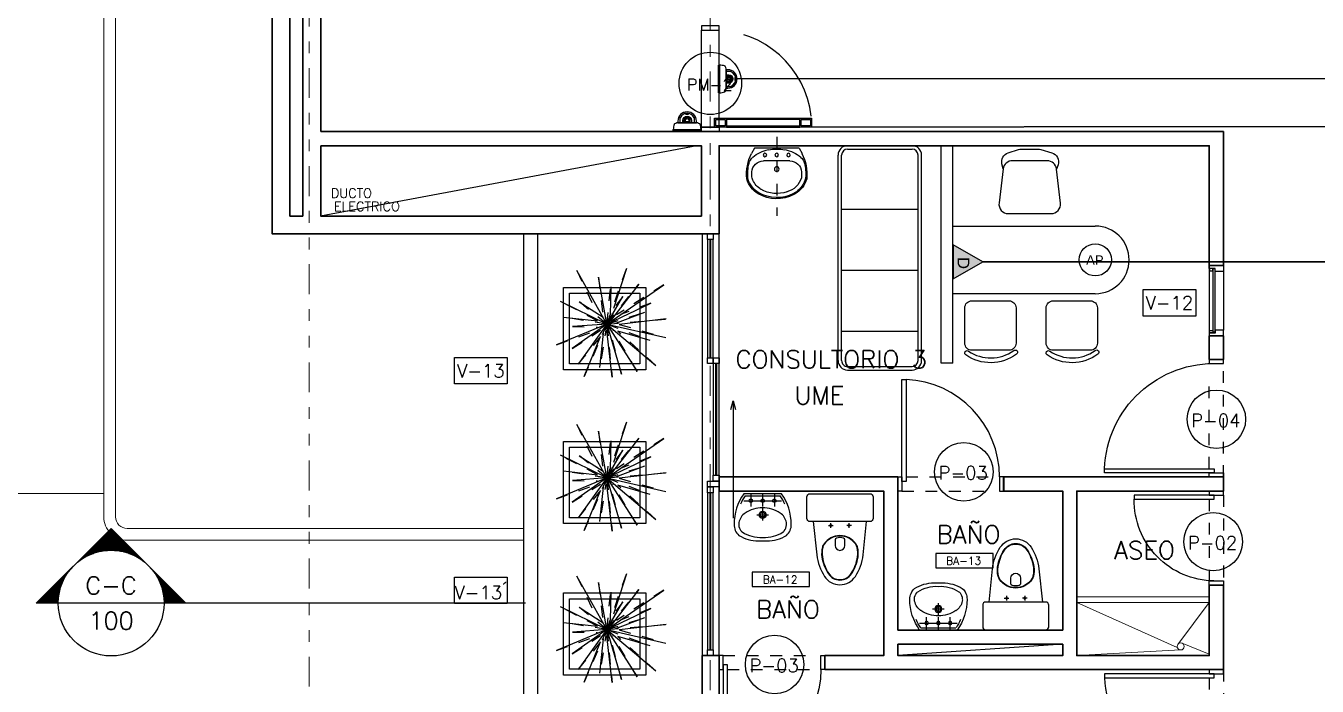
# Model space of a CAD drawing. Header units: millimetres. Extents: x 2056 to 4470, y 1400 to 3101.
# Drawn here: x 2157.92 to 2168.91, y 1539.32 to 1544.94 of the extents above; entities that cross this region are included whole.
import ezdxf
from ezdxf.enums import TextEntityAlignment as Align

# ---------------------------------------------------------------- set-up
doc = ezdxf.new("R2010")
doc.units = ezdxf.units.MM
for name, pattern in [('CENTER', [2, 1.25, -0.25, 0.25, -0.25]), ('DASHED', [0.75, 0.5, -0.25]), ('DIVIDE', [31.75, 12.7, -6.35, 0, -6.35, 0, -6.35]), ('DOT', [0.25, 0, -0.25]), ('HIDDEN', [9.525, 6.35, -3.175])]:
    doc.linetypes.add(name, pattern=pattern)
for name, color, linetype in [('A-ANNO-DIMS-GRID', 195, 'Continuous'), ('A-ANNO-DOOR', 134, 'Continuous'), ('A-ANNO-GLAZ', 124, 'Continuous'), ('A-ANNO-SYMB', 195, 'Continuous'), ('A-ANNO-TEXT', 190, 'Continuous'), ('A-DOOR', 154, 'Continuous'), ('A-DUCT', 251, 'Continuous'), ('A-FURN', 252, 'Continuous'), ('A-FURN-FIXD', 8, 'Continuous'), ('A-GLAZ', 5, 'Continuous'), ('A-GRID-COLS', 75, 'DIVIDE'), ('A-LDSP-TURF', 75, 'Continuous'), ('A-PROY', 15, 'HIDDEN'), ('A-WALL-FINISH', 14, 'Continuous'), ('A-WALL-SILL', 205, 'Continuous'), ('AreasTrabajo', 90, 'Continuous'), ('Cableado', 134, 'Continuous'), ('Camara', 11, 'Continuous')]:
    doc.layers.add(name, color=color, linetype=linetype)
for name, color, linetype, lineweight in [('A-PL6', 8, 'Continuous', 15), ('A-WALL', 16, 'Continuous', 30), ('PL MUEBLES', 251, 'Continuous', 13)]:
    doc.layers.add(name, color=color, linetype=linetype, lineweight=lineweight)
doc.styles.add('COTAS', font='romans.shx', dxfattribs={"width": 0.7})
doc.styles.add('NUEVO', font='SIMPLEX')
doc.styles.add('ROMANS', font='romans')
doc.styles.get("Standard").update_dxf_attribs({"font": 'arial.ttf'})
doc.styles.add('TEX2', font='simplex.shx')
doc.dimstyles.new('DIM75', dxfattribs={"dimtxt": 0.15, "dimasz": 0.075, "dimexe": 0, "dimexo": 0, "dimgap": 0.075, "dimtad": 1, "dimzin": 1, "dimdsep": 46, "dimtxsty": 'COTAS', "dimblk": 'ARCHTICK', "dimcen": 0, "dimse1": 1, "dimse2": 1, "dimclrd": 8, "dimclre": 8, "dimclrt": 54, "dimaunit": 1, "dimazin": 0, "dimtfac": 1, "dimtix": 1, "dimtmove": 1, "dimatfit": 3, "dimldrblk": 'DOT', "dimfxl": 1, "dimtvp": 1.75, "dimtolj": 1, "dimtzin": 4, "dimarcsym": 0})

# ---------------------------------------------------------------- blocks, each defined once
blk = doc.blocks.new('LNOV738P')
for p, q in [((-1.063, -0.595), (-0.743, -0.595)), ((-1.063, -0.655), (-0.743, -0.655)), ((-1.052, -0.615), (-0.753, -0.615)), ((-1.003, -0.595), (-1.003, -0.705)), ((-0.903, -0.595), (-0.903, -0.705)), ((-0.803, -0.595), (-0.803, -0.705)), ((-0.903, -0.715), (-0.903, -0.825)), ((-0.953, -0.775), (-0.853, -0.775))]:
    blk.add_line(p, q)
for centre, radius in [((-1.003, -0.655), 0.015), ((-0.903, -0.655), 0.015), ((-0.803, -0.655), 0.015), ((-0.903, -0.775), 0.03), ((-0.903, -0.775), 0.02)]:
    blk.add_circle(centre, radius)
for centre, radius, start, end in [((-0.692, -0.858), 0.454, 144.6675, 179.9554), ((-0.722, -0.848), 0.404, 144.8051, 156.2297), ((-1.083, -0.848), 0.404, 23.7703, 35.1949), ((-1.113, -0.858), 0.454, 0.0446, 35.3325), ((-0.978, -0.866), 0.129, 129.9314, 174.6174), ((-0.996, -0.844), 0.1, 123.4456, 129.9314), ((-0.903, -0.986), 0.27, 90, 123.4456), ((-0.903, -0.986), 0.27, 56.5544, 90), ((-0.809, -0.844), 0.1, 50.0686, 56.5544), ((-0.827, -0.866), 0.129, 5.3826, 50.0686), ((-1.02, -0.858), 0.126, 179.6417, 227.0786), ((-1.066, -0.859), 0.04, 173.7638, 183.804), ((-1.066, -0.859), 0.04, 173.7638, 183.804), ((-1.017, -0.857), 0.0895, 182.6357, 218.3972), ((-0.789, -0.857), 0.0895, 321.6028, 357.3643), ((-0.739, -0.859), 0.04, 356.196, 6.2362), ((-0.785, -0.858), 0.126, 312.9214, 0.3583), ((-0.939, -0.675), 0.322, 238.7718, 270), ((-1.055, -0.888), 0.04, 218.3972, 237.0995), ((-0.919, -0.677), 0.291, 237.0995, 273.2035), ((-0.886, -0.677), 0.291, 266.7965, 302.9005), ((-0.866, -0.675), 0.322, 270, 301.2282), ((-0.75, -0.888), 0.04, 302.9005, 321.6028), ((-0.903, -0.33), 0.668, 266.869, 273.131)]:
    blk.add_arc(centre, radius, start, end)
blk = doc.blocks.new('SanitarioStilopla')
for points in [[(0.281, -0.22, -0.414214), (0.254, -0.247), (0, -0.247), (-0.254, -0.247, -0.414214), (-0.281, -0.22), (-0.281, -0.037, -0.414214), (-0.254, -0.01), (-0.254, -0.01), (0.254, -0.01), (0.254, -0.01, -0.414214), (0.281, -0.037)], [(0.15, -0.467, 0.093692), (0.137, -0.438), (0.137, -0.438, 0.248741), (0, -0.366), (0, -0.366, 0.248741), (-0.137, -0.438), (-0.137, -0.438, 0.093692), (-0.15, -0.467), (-0.15, -0.467, 0.090751), (-0.154, -0.548), (-0.154, -0.548, 0.104228), (-0.098, -0.692), (-0.098, -0.692, 0.252784), (0, -0.745, 0.252784), (0.098, -0.692), (0.098, -0.692, 0.104228), (0.154, -0.548), (0.154, -0.548, 0.090751)], [(-0.041, -0.451), (-0.041, -0.451, 1), (0.041, -0.451), (0.041, -0.403), (0.041, -0.403, 0.330374), (0.029, -0.388), (0.029, -0.388, 0.148302), (-0.029, -0.388), (-0.029, -0.388, 0.330374), (-0.041, -0.403), (-0.041, -0.403)]]:
    blk.add_lwpolyline(points, format="xyb", close=True)
for points in [[(-0.227, -0.247), (-0.197, -0.531, 0.119037), (-0.131, -0.714, 0.252784), (0, -0.785, 0.252784), (0.131, -0.714, 0.119037), (0.197, -0.531), (0.227, -0.247)], [(0, -0.37, 0.248741), (-0.134, -0.44), (-0.134, -0.44, 0.093692), (-0.147, -0.468), (-0.147, -0.468, 0.090751), (-0.15, -0.548)], [(0.15, -0.548, 0.090751), (0.147, -0.468), (0.147, -0.468, 0.093692), (0.134, -0.44), (0.134, -0.44, 0.248741), (0, -0.37)], [(-0.15, -0.547, 0.104228), (-0.095, -0.69), (-0.095, -0.69, 0.252784), (0, -0.741, 0.252784), (0.095, -0.69), (0.095, -0.69, 0.104228), (0.15, -0.547)]]:
    blk.add_lwpolyline(points, format="xyb")
at = {"linetype": 'CENTER'}
for points in [[(-0.097, -0.28), (-0.058, -0.28)], [(-0.077, -0.299), (-0.077, -0.26)], [(0.097, -0.28), (0.058, -0.28)], [(0.077, -0.299), (0.077, -0.26)]]:
    blk.add_lwpolyline(points, dxfattribs=at)
for centre in [(-0.077, -0.28), (0.077, -0.28)]:
    blk.add_circle(centre, 0.00753)
blk = doc.blocks.new('ESBOX')
for p, q in [((0, 0), (0, 1.212)), ((0.575, 1.212), (0.575, 0)), ((0.575, 0), (0, 0))]:
    blk.add_line(p, q)
for points, elevation in [([(0.636, 1.17, -0.414214), (0.696, 1.23), (0.997, 1.23, -0.414214), (1.057, 1.17), (1.057, 0.854, -0.414214), (0.997, 0.794), (0.696, 0.794, -0.414214), (0.636, 0.854)], -0.455), ([(1.096, 0.802, -1), (1.063, 0.825, 0.321147), (1.058, 1.21, -1), (1.09, 1.234, -0.321147)], -0.455), ([(-0.557, 0.652), (-0.557, 0.508, 0.378723), (-0.487, 0.429), (-0.197, 0.393, 0.450618), (-0.107, 0.472), (-0.107, 0.836, 0.448183), (-0.196, 0.915), (-0.486, 0.882, 0.381041), (-0.557, 0.803)], -1.049), ([(1.096, 0.11, -1), (1.063, 0.133, 0.321147), (1.058, 0.519, -1), (1.09, 0.542, -0.321147)], -0.455), ([(0.636, 0.478, -0.414214), (0.696, 0.538), (0.997, 0.538, -0.414214), (1.057, 0.478), (1.057, 0.162, -0.414214), (0.997, 0.102), (0.696, 0.102, -0.414214), (0.636, 0.162)], -0.455)]:
    blk.add_lwpolyline(points, format="xyb", close=True, dxfattribs=dict(elevation=elevation))
at = {"elevation": -1.049}
blk.add_lwpolyline([(-0.487, 0.429), (-0.529, 0.418, -0.396228), (-0.624, 0.472), (-0.651, 0.559, -0.075881), (-0.655, 0.583), (-0.655, 0.726, -0.070116), (-0.652, 0.748), (-0.625, 0.841, -0.429508), (-0.522, 0.895), (-0.486, 0.882)], format="xyb", dxfattribs=at)
blk.add_arc((0.287, 1.212), 0.288, 0, 180)
blk = doc.blocks.new('PUERTA1.00 CM-PL')
at = {"color": 251, "linetype": 'DASHED', "ltscale": 0.2}
for p, q in [((0, 0), (0.9, 0)), ((0.07, -0.12), (0.865, -0.12))]:
    blk.add_line(p, q, dxfattribs=at)
for points in [[(1, -0.12), (0.965, -0.12), (0.965, 0), (1, 0), (1, -0.12)], [(0, -0.12), (0.035, -0.12), (0.035, 0), (0, 0), (0, -0.12)], [(0.035, -1.011), (0.07, -1.011), (0.07, -0.08), (0.035, -0.08), (0.035, -1.011)]]:
    blk.add_lwpolyline(points)
blk.add_arc((0.034, -0.08), 0.932, 272.2234, 2.433)
blk = doc.blocks.new('PAPIRO')
at = {"color": 0, "linetype": 'DOT', "ltscale": 0.005}
for p, q in [((-0.1238, 0.1714), (-0.0286, 0.0286)), ((0, 0), (-0.0191, 0.181)), ((0, 0.0381), (0.0381, 0.181)), ((-0.0667, 0.1334), (-0.0299, 0.0414)), ((0, 0), (0.0476, 0.1334)), ((0.1238, 0.1524), (0.0211, 0.0337)), ((0, 0), (-0.1238, 0.0952)), ((0, 0), (-0.0381, 0.1143)), ((0.1429, 0.0952), (0.019, 0.019)), ((0, 0), (-0.1715, 0.0572)), ((-0.0857, 0.0476), (-0.0476, 0.019)), ((0.1524, 0.0476), (0.019, 0.0095)), ((0, 0), (-0.1143, 0.0095)), ((0, 0), (-0.0667, -0.0857)), ((0, 0), (-0.0191, -0.1334)), ((0, 0), (0.1619, 0.019)), ((0, 0), (0.1334, -0.0191)), ((0, 0), (0.1619, -0.0667)), ((-0.1619, -0.0952), (-0.032, -0.0303)), ((-0.1429, -0.0286), (-0.0207, -0.0122)), ((-0.0095, -0.0286), (-0.0667, -0.1429)), ((0.0095, -0.1048), (0.0095, -0.0286)), ((0.0762, -0.1048), (0.019, -0.0191)), ((0.0667, -0.1524), (0.019, -0.0286)), ((0.0381, -0.0191), (0.1238, -0.0857))]:
    blk.add_line(p, q, dxfattribs=at)
at = {"color": 0, "ltscale": 0.005}
for p, q in [((0, 0), (-0.1238, 0.1714)), ((-0.0191, 0.181), (0, 0.0381)), ((0, 0), (0.0381, 0.181)), ((0, 0), (-0.0667, 0.1334)), ((0, 0), (0.1238, 0.1524)), ((0.0476, 0.1334), (0.0211, 0.0337)), ((-0.1238, 0.0952), (-0.0095, 0.0095)), ((-0.0381, 0.1143), (-0.0027, 0.0259)), ((0, 0), (0.1429, 0.0952)), ((-0.1715, 0.0572), (-0.0476, 0.019)), ((0, 0), (-0.0857, 0.0476)), ((0, 0), (0.1524, 0.0476)), ((0, 0), (-0.1619, -0.0952)), ((0, 0), (-0.1429, -0.0286)), ((-0.1143, 0.0095), (-0.0286, 0.0095)), ((0, 0), (-0.0667, -0.1429)), ((0, 0), (0.1238, -0.0857)), ((0, 0), (0.0762, -0.1048)), ((0, 0), (0.0095, -0.1048)), ((0, 0), (0.0667, -0.1524)), ((0.1619, 0.019), (0.019, 0)), ((-0.0667, -0.0857), (-0.0207, -0.0122)), ((-0.0191, -0.1334), (-0.0095, -0.0286)), ((0.1334, -0.0191), (0.0286, -0.0095)), ((0.1619, -0.0667), (0.0381, -0.0191))]:
    blk.add_line(p, q, dxfattribs=at)
blk = doc.blocks.new('*X14')
at = {"color": 0}
for p, q in [((6.79242, 13.81987), (6.79667, 13.81987)), ((6.79255, 13.82), (6.79654, 13.82)), ((6.79267, 13.82013), (6.79642, 13.82013)), ((6.7928, 13.82025), (6.79629, 13.82025)), ((6.79292, 13.82038), (6.79617, 13.82038)), ((6.79305, 13.8205), (6.79604, 13.8205)), ((6.79317, 13.82062), (6.79592, 13.82062)), ((6.7933, 13.82075), (6.79579, 13.82075)), ((6.79342, 13.82087), (6.79567, 13.82087)), ((6.79355, 13.821), (6.79554, 13.821)), ((6.79367, 13.82113), (6.79542, 13.82113)), ((6.7938, 13.82125), (6.79529, 13.82125)), ((6.79392, 13.82137), (6.79517, 13.82137)), ((6.79405, 13.8215), (6.79504, 13.8215)), ((6.79417, 13.82162), (6.79492, 13.82162)), ((6.7943, 13.82175), (6.79479, 13.82175)), ((6.79017, 13.81762), (6.7912, 13.81762)), ((6.7903, 13.81775), (6.79153, 13.81775)), ((6.79042, 13.81788), (6.79191, 13.81788)), ((6.79055, 13.818), (6.79236, 13.818)), ((6.79067, 13.81813), (6.79293, 13.81813)), ((6.7908, 13.81825), (6.79394, 13.81825)), ((6.79092, 13.81837), (6.79817, 13.81837)), ((6.79105, 13.8185), (6.79804, 13.8185)), ((6.79117, 13.81863), (6.79792, 13.81863)), ((6.7913, 13.81875), (6.79779, 13.81875)), ((6.79142, 13.81888), (6.79767, 13.81888)), ((6.79155, 13.819), (6.79754, 13.819)), ((6.79167, 13.81912), (6.79742, 13.81912)), ((6.7918, 13.81925), (6.79729, 13.81925)), ((6.79192, 13.81938), (6.79717, 13.81938)), ((6.79205, 13.8195), (6.79704, 13.8195)), ((6.79217, 13.81963), (6.79692, 13.81963)), ((6.7923, 13.81975), (6.79679, 13.81975)), ((6.79514, 13.81825), (6.79829, 13.81825)), ((6.79615, 13.81813), (6.79842, 13.81813)), ((6.79673, 13.818), (6.79854, 13.818)), ((6.79718, 13.81788), (6.79867, 13.81788)), ((6.79756, 13.81775), (6.79879, 13.81775)), ((6.79789, 13.81762), (6.79892, 13.81762)), ((6.78905, 13.8165), (6.78918, 13.8165)), ((6.78917, 13.81663), (6.78936, 13.81663)), ((6.7893, 13.81675), (6.78954, 13.81675)), ((6.78942, 13.81687), (6.78973, 13.81687)), ((6.78955, 13.817), (6.78993, 13.817)), ((6.78967, 13.81713), (6.79015, 13.81713)), ((6.7898, 13.81725), (6.79038, 13.81725)), ((6.78992, 13.81738), (6.79063, 13.81738)), ((6.79005, 13.8175), (6.7909, 13.8175)), ((6.79819, 13.8175), (6.79904, 13.8175)), ((6.79846, 13.81738), (6.79917, 13.81738)), ((6.79871, 13.81725), (6.79929, 13.81725)), ((6.79894, 13.81713), (6.79942, 13.81713)), ((6.79915, 13.817), (6.79954, 13.817)), ((6.79936, 13.81687), (6.79967, 13.81687)), ((6.79955, 13.81675), (6.79979, 13.81675)), ((6.79973, 13.81663), (6.79992, 13.81663)), ((6.7999, 13.8165), (6.80004, 13.8165)), ((6.7858, 13.81325), (6.78647, 13.81325)), ((6.78592, 13.81338), (6.78653, 13.81338)), ((6.78605, 13.8135), (6.7866, 13.8135)), ((6.78617, 13.81363), (6.78667, 13.81363)), ((6.7863, 13.81375), (6.78674, 13.81375)), ((6.78642, 13.81387), (6.78681, 13.81387)), ((6.78655, 13.814), (6.78689, 13.814)), ((6.78667, 13.81413), (6.78697, 13.81413)), ((6.7868, 13.81425), (6.78705, 13.81425)), ((6.78692, 13.81438), (6.78713, 13.81438)), ((6.78705, 13.8145), (6.78722, 13.8145)), ((6.78717, 13.81462), (6.78731, 13.81462)), ((6.80178, 13.81462), (6.80192, 13.81462)), ((6.80187, 13.8145), (6.80204, 13.8145)), ((6.80196, 13.81438), (6.80217, 13.81438)), ((6.80204, 13.81425), (6.80229, 13.81425)), ((6.80212, 13.81413), (6.80242, 13.81413)), ((6.8022, 13.814), (6.80254, 13.814)), ((6.80228, 13.81387), (6.80267, 13.81387)), ((6.80235, 13.81375), (6.80279, 13.81375)), ((6.80242, 13.81363), (6.80292, 13.81363)), ((6.80249, 13.8135), (6.80304, 13.8135)), ((6.80255, 13.81338), (6.80317, 13.81338)), ((6.80262, 13.81325), (6.80329, 13.81325)), ((6.78367, 13.81113), (6.78574, 13.81113)), ((6.7838, 13.81125), (6.78576, 13.81125)), ((6.78392, 13.81137), (6.78579, 13.81137)), ((6.78405, 13.8115), (6.78582, 13.8115)), ((6.78417, 13.81162), (6.78586, 13.81162)), ((6.7843, 13.81175), (6.78589, 13.81175)), ((6.78442, 13.81188), (6.78593, 13.81188)), ((6.78455, 13.812), (6.78597, 13.812)), ((6.78467, 13.81212), (6.78601, 13.81212)), ((6.7848, 13.81225), (6.78605, 13.81225)), ((6.78492, 13.81237), (6.7861, 13.81237)), ((6.78505, 13.8125), (6.78614, 13.8125)), ((6.78517, 13.81263), (6.78619, 13.81263)), ((6.7853, 13.81275), (6.78624, 13.81275)), ((6.78542, 13.81288), (6.7863, 13.81288)), ((6.78555, 13.813), (6.78635, 13.813)), ((6.78567, 13.81312), (6.78641, 13.81312)), ((6.80268, 13.81312), (6.80342, 13.81312)), ((6.80273, 13.813), (6.80354, 13.813)), ((6.80279, 13.81288), (6.80367, 13.81288)), ((6.80284, 13.81275), (6.80379, 13.81275)), ((6.8029, 13.81263), (6.80392, 13.81263)), ((6.80294, 13.8125), (6.80404, 13.8125)), ((6.80299, 13.81237), (6.80417, 13.81237)), ((6.80304, 13.81225), (6.80429, 13.81225)), ((6.80308, 13.81212), (6.80442, 13.81212)), ((6.80312, 13.812), (6.80454, 13.812)), ((6.80316, 13.81188), (6.80467, 13.81188)), ((6.8032, 13.81175), (6.80479, 13.81175)), ((6.80323, 13.81162), (6.80492, 13.81162)), ((6.80326, 13.8115), (6.80504, 13.8115)), ((6.80329, 13.81137), (6.80517, 13.81137)), ((6.80332, 13.81125), (6.80529, 13.81125)), ((6.80335, 13.81113), (6.80542, 13.81113)), ((6.78205, 13.8095), (6.78555, 13.8095)), ((6.78217, 13.80963), (6.78555, 13.80963)), ((6.7823, 13.80975), (6.78556, 13.80975)), ((6.78242, 13.80987), (6.78556, 13.80987)), ((6.78255, 13.81), (6.78557, 13.81)), ((6.78267, 13.81012), (6.78558, 13.81012)), ((6.7828, 13.81025), (6.7856, 13.81025)), ((6.78292, 13.81038), (6.78561, 13.81038)), ((6.78305, 13.8105), (6.78563, 13.8105)), ((6.78317, 13.81062), (6.78565, 13.81062)), ((6.7833, 13.81075), (6.78567, 13.81075)), ((6.78342, 13.81087), (6.78569, 13.81087)), ((6.78355, 13.811), (6.78571, 13.811)), ((6.80338, 13.811), (6.80554, 13.811)), ((6.8034, 13.81087), (6.80567, 13.81087)), ((6.80342, 13.81075), (6.80579, 13.81075)), ((6.80344, 13.81062), (6.80592, 13.81062)), ((6.80346, 13.8105), (6.80604, 13.8105)), ((6.80348, 13.81038), (6.80617, 13.81038)), ((6.80349, 13.81025), (6.80629, 13.81025)), ((6.8035, 13.81012), (6.80642, 13.81012)), ((6.80351, 13.81), (6.80654, 13.81)), ((6.80352, 13.80987), (6.80667, 13.80987)), ((6.80353, 13.80975), (6.80679, 13.80975)), ((6.80354, 13.80963), (6.80692, 13.80963)), ((6.80354, 13.8095), (6.80704, 13.8095))]:
    blk.add_line(p, q, dxfattribs=at)
blk = doc.blocks.new('C-DN1')
at = {"color": 0, "linetype": 'Continuous'}
for p, q in [((-0.04163, 0), (-0.03526, 0.00636)), ((-0.0289, 0), (-0.03526, 0.00636)), ((-0.0289, 0), (-0.04163, 0))]:
    blk.add_line(p, q, dxfattribs=at)
at = {"color": 0}
blk.add_line((0, 0), (-0.0289, 0), dxfattribs=at)
at = {"color": 0, "linetype": 'Continuous'}
blk.add_circle((-0.03526, 0), 0.0045, dxfattribs=at)
at = {"color": 0, "linetype": 'Continuous', "xscale": 0.5, "yscale": 0.5, "zscale": 0.5}
blk.add_blockref('*X14', (-3.43254, -6.90464), dxfattribs=at)
at = {"color": 124, "linetype": 'Continuous', "style": 'NUEVO', "flags": 4}
for tag, p in [('CORTE', (-0.03526, 0.0015)), ('PLANO', (-0.03526, -0.0015))]:
    blk.add_attdef(tag, text='', height=0.0015, dxfattribs=at).set_placement(p, align=Align.MIDDLE_CENTER)
blk = doc.blocks.new('PUERTA MAD 0.90')
at = {"color": 251, "linetype": 'DASHED', "ltscale": 0.2}
for p, q in [((989051.701, 1733128.591), (989052.496, 1733128.591)), ((989051.666, 1733128.471), (989052.396, 1733128.471))]:
    blk.add_line(p, q, dxfattribs=at)
for points in [[(989051.666, 1733129.42), (989051.701, 1733129.42), (989051.701, 1733128.551), (989051.666, 1733128.551), (989051.666, 1733129.42)], [(989051.631, 1733128.591), (989051.666, 1733128.591), (989051.666, 1733128.471), (989051.631, 1733128.471), (989051.631, 1733128.591)], [(989052.531, 1733128.591), (989052.496, 1733128.591), (989052.496, 1733128.471), (989052.531, 1733128.471), (989052.531, 1733128.591)]]:
    blk.add_lwpolyline(points)
blk.add_arc((989051.666, 1733128.591), 0.83, 359.9861, 87.5832)
blk = doc.blocks.new('PUERTA80 CM-PL')
at = {"color": 251, "linetype": 'DASHED', "ltscale": 0.2}
for p, q in [((-0.035, -0.015), (-0.765, -0.015)), ((-0.07, -0.135), (-0.765, -0.135))]:
    blk.add_line(p, q, dxfattribs=at)
for points in [[(-0.8, -0.135), (-0.765, -0.135), (-0.765, -0.015), (-0.8, -0.015), (-0.8, -0.135)], [(-0.035, -0.774), (-0.07, -0.774), (-0.07, -0.095), (-0.035, -0.095), (-0.035, -0.774)], [(0, -0.135), (-0.035, -0.135), (-0.035, -0.015), (0, -0.015), (0, -0.135)]]:
    blk.add_lwpolyline(points)
blk.add_arc((-0.079, -0.088), 0.686, 180.5944, 270.7265)
blk = doc.blocks.new('N-PUE')
blk.add_circle((0, 0), 0.00332)
at = {"style": 'NUEVO'}
blk.add_attdef('PUE', text='', height=0.0015, dxfattribs=at).set_placement((-0.00006, -0.00013), align=Align.MIDDLE)
blk = doc.blocks.new('PUERTA METALICA 90')
at = {"color": 251, "linetype": 'HIDDEN', "ltscale": 0.35}
for p, q in [((0, -0.862), (0, -0.038)), ((0.15, -0.862), (0.15, -0.038)), ((0.212, -0.787), (0.837, -0.787)), ((0.212, -0.862), (0.837, -0.862))]:
    blk.add_line(p, q, dxfattribs=at)
for points in [[(0, -0.038), (0.15, -0.038), (0.15, -0.038), (0.15, 0), (0, 0), (0, -0.038)], [(0, -0.862), (0.15, -0.862), (0.15, -0.862), (0.15, -0.9), (0, -0.9), (0, -0.862)], [(0.202, -0.852), (0.122, -0.852), (0.122, -0.797), (0.202, -0.797)], [(0.212, -0.797), (0.212, -0.852), (0.212, -0.852), (0.837, -0.852), (0.837, -0.797), (0.212, -0.797)], [(0.927, -0.852), (0.847, -0.852), (0.847, -0.797), (0.927, -0.797)]]:
    blk.add_lwpolyline(points, close=True)
for points in [[(0.212, -0.862), (0.112, -0.862), (0.112, -0.787), (0.212, -0.787), (0.212, -0.862)], [(0.937, -0.862), (0.837, -0.862), (0.837, -0.787), (0.937, -0.787), (0.937, -0.862)]]:
    blk.add_lwpolyline(points)
at = {"color": 251, "linetype": 'HIDDEN', "ltscale": 0.15}
blk.add_arc((0.111, -0.866), 0.829, 6.7271, 89.8998, dxfattribs=at)
blk = doc.blocks.new('REF-PU-100')
blk.add_lwpolyline([(0, 0.184), (0.74, 0.184), (0.74, 0), (0, 0)], close=True)
at = {"style": 'TEX2'}
blk.add_attdef('PU-000', text='', height=0.1, rotation=360, dxfattribs=at).set_placement((0.381, 0.041), align=Align.CENTER)
blk = doc.blocks.new('V')
blk.add_lwpolyline([(-0.003, -0.003), (-0.003, 0), (0.003, 0), (0.003, -0.003)], close=True)
at = {"style": 'NUEVO', "flags": 4}
blk.add_attdef('VEN', text='', height=0.0015, dxfattribs=at).set_placement((0, -0.0015), align=Align.MIDDLE)
blk = doc.blocks.new('_ArchTick')
at = {"color": 0, "linetype": 'ByBlock', "const_width": 0.15}
blk.add_lwpolyline([(-0.5, -0.5), (0.5, 0.5)], dxfattribs=at)
blk = doc.blocks.new('EJES 2 P')
at = {"layer": 'A-GRID-COLS', "lineweight": 9, "ltscale": 0.02}
for p, q in [((0, 0), (0, 37.056)), ((3.413, -0.03), (3.413, 37.026))]:
    blk.add_line(p, q, dxfattribs=at)
blk = doc.blocks.new('CAMIL')
for p, q in [((-0.08, 0.355), (-1.83, 0.355)), ((-1.91, -0.275), (-1.91, 0.275)), ((-1.88, -0.275), (-1.88, 0.275)), ((-0.08, 0.325), (-1.83, 0.325)), ((-1.37, -0.325), (-1.37, 0.325)), ((-0.85, -0.325), (-0.85, 0.325)), ((-0.33, -0.325), (-0.33, 0.325)), ((-0.03, -0.275), (-0.03, 0.275)), ((0, -0.275), (0, 0.275)), ((-0.08, -0.325), (-1.83, -0.325)), ((-0.08, -0.355), (-1.83, -0.355))]:
    blk.add_line(p, q)
for centre, radius, start, end in [((-1.83, 0.275), 0.08, 90, 180), ((-0.08, 0.275), 0.08, 0, 90), ((-1.83, 0.275), 0.05, 90, 180), ((-0.08, 0.275), 0.05, 0, 90), ((-1.83, -0.275), 0.08, 180, 270), ((-1.83, -0.275), 0.05, 180, 270), ((-0.08, -0.275), 0.05, 270, 0), ((-0.08, -0.275), 0.08, 270, 0)]:
    blk.add_arc(centre, radius, start, end)
blk = doc.blocks.new('Lnov734p')
for p, q in [((-0.19, 0), (-0.215, -0.046)), ((-0.19, 0), (0.19, 0)), ((0.19, 0), (0.215, -0.046)), ((-0.112, -0.11), (0.112, -0.11)), ((-0.158, -0.391), (-0.146, -0.397)), ((-0.153, -0.382), (-0.142, -0.388))]:
    blk.add_line(p, q)
for centre, radius in [((-0.1, -0.06), 0.015), ((0, -0.06), 0.015), ((0.1, -0.06), 0.015), ((0, -0.18), 0.02)]:
    blk.add_circle(centre, radius)
for centre, radius, start, end in [((0.14, -0.225), 0.397, 153.2366, 185.1908), ((-0.139, -0.155), 0.1, 131.0686, 165.7987), ((-0.018, -0.293), 0.284, 100.6374, 131.0686), ((0, -0.586), 0.576, 82.9944, 97.0056), ((0.018, -0.293), 0.284, 48.9314, 79.3626), ((0.139, -0.155), 0.1, 14.2013, 48.9314), ((-0.14, -0.225), 0.397, 354.8092, 26.7634), ((0.14, -0.225), 0.387, 165.7987, 183.085), ((-0.112, -0.21), 0.1, 90, 176.5875), ((0.14, -0.225), 0.352, 176.5875, 184.6254), ((0.112, -0.21), 0.1, 3.4125, 90), ((-0.14, -0.225), 0.352, 358.2317, 3.4125), ((-0.14, -0.225), 0.387, 354.8092, 14.2013), ((-0.04, -0.2), 0.224, 196.2861, 238.2877), ((-0.147, -0.24), 0.1, 183.085, 200.7802), ((-0.04, -0.2), 0.214, 200.7802, 238.2877), ((-0.04, -0.2), 0.179, 197.3522, 254.7067), ((0.04, -0.2), 0.179, 301.7123, 335.4879), ((0.04, -0.2), 0.214, 301.7123, 343.7139), ((0.04, -0.2), 0.224, 301.7123, 343.7139), ((0.112, -0.233), 0.1, 335.4879, 358.2317), ((0, -0.111), 0.321, 242.8748, 299.3617), ((0, -0.111), 0.311, 242.8748, 299.3617), ((0, -0.111), 0.276, 251.4503, 299.3617)]:
    blk.add_arc(centre, radius, start, end)
at = {"layer": 'A-PROY', "ltscale": 0.01}
blk.add_lwpolyline([(0, 0.095), (0, -0.577)], dxfattribs=at)
blk = doc.blocks.new('Toma Doble')
at = {"layer": 'AreasTrabajo'}
h = blk.add_hatch(color=256, dxfattribs=at)
h.dxf.hatch_style = 1
h.paths.add_polyline_path([(0, 0.168), (-0.145, -0.084), (0.145, -0.084)])
blk.add_lwpolyline([(0.145, -0.084), (0, 0.168), (-0.145, -0.084)], close=True, dxfattribs=at)
at = {"layer": 'AreasTrabajo', "color": 7, "true_color": 0xffffff, "insert": (-0.04, 0.054), "char_height": 0.1, "attachment_point": 1}
blk.add_mtext_dynamic_manual_height_columns('D', width=0.2, gutter_width=12.5, heights=[0], dxfattribs=at)
blk = doc.blocks.new('AP')
at = {"layer": 'AreasTrabajo'}
blk.add_circle((0, 0), 0.137, dxfattribs=at)
at = {"layer": 'AreasTrabajo', "insert": (-0.078, 0.038, 0.229), "char_height": 0.08, "attachment_point": 1}
blk.add_mtext_dynamic_manual_height_columns('AP', width=0.14673, gutter_width=12.5, heights=[0], dxfattribs=at)
blk = doc.blocks.new('Camara-B')
at = {"layer": 'Camara'}
for points in [[(-0.0297, 0.0145), (-0.0298, 0.016), (0.0293, 0.016), (0.0292, 0.0145)], [(0.0292, 0.0145), (0.0292, 0.0143), (-0.0297, 0.0143), (-0.0297, 0.0145)]]:
    blk.add_lwpolyline(points, close=True, dxfattribs=at)
for points in [[(-0.0297, 0.0139, 0.072126), (-0.0279, 0.0033, 0.171597), (-0.0271, 0.0023, 0.084432), (-0.022, 0.0001, 0.060784), (-0.0216, 0), (0.021, 0, 0.060784), (0.0215, 0.0001, 0.084432), (0.0266, 0.0023, 0.171597), (0.0274, 0.0033, 0.072126), (0.0292, 0.0139)], [(-0.0199, 0), (-0.0199, -0.0037, 1), (0.0194, -0.0037), (0.0194, 0)], [(-0.015, -0.011, 0.641525), (0.0145, -0.011), (0.0155, -0.0107), (0.0155, 0), (0.0087, 0), (0.0087, -0.0054, -1), (-0.0092, -0.0054), (-0.0092, 0), (-0.016, 0), (-0.016, -0.0107)], [(-0.0067, 0), (-0.0067, -0.0054, 1), (0.0062, -0.0054), (0.0062, 0), (0.0058, 0), (0.0058, -0.0054, -1), (-0.0063, -0.0054), (-0.0063, 0)], [(0.0029, -0.0006), (0.0029, -0.0008, -0.541232), (0.0027, -0.0009, 0.302819), (-0.0033, -0.0009, -0.541232), (-0.0034, -0.0008), (-0.0034, -0.0006, 3.288548)], [(0.0027, -0.0189, 1), (0.0027, -0.0184), (-0.0032, -0.0184, 1), (-0.0032, -0.0189)], [(0.0021, -0.0194, 1), (0.0021, -0.019), (-0.0026, -0.019, 1), (-0.0026, -0.0194)], [(0.0015, -0.02, 1), (0.0015, -0.0195), (-0.002, -0.0195, 1), (-0.002, -0.02)]]:
    blk.add_lwpolyline(points, format="xyb", close=True, dxfattribs=at)
blk.add_circle((-0.0003, -0.0055), 0.00358, dxfattribs=at)

msp = doc.modelspace()

# ---------------------------------------------------------------- linework, layer by layer
at = {"layer": 'A-ANNO-GLAZ', "ltscale": 1.5}
for points, elevation in [([(2163.722, 1543.119), (2163.722, 1543.169), (2163.772, 1543.169), (2163.772, 1543.119)], 0.458), ([(2163.722, 1543.119), (2163.722, 1542.114), (2163.772, 1542.114), (2163.772, 1543.119)], 0.229), ([(2163.722, 1542.114), (2163.772, 1542.114), (2163.772, 1542.064), (2163.722, 1542.064)], 0.229), ([(2163.772, 1542.064), (2163.772, 1542.114), (2163.822, 1542.114), (2163.822, 1542.064)], 0.229)]:
    msp.add_lwpolyline(points, close=True, dxfattribs=dict(at, elevation=elevation))
at = {"layer": 'A-ANNO-GLAZ', "ltscale": 1.5, "elevation": 0.229}
msp.add_lwpolyline([(2163.742, 1543.119), (2163.742, 1542.114), (2163.752, 1542.114), (2163.752, 1543.119), (2163.742, 1543.119)], dxfattribs=at)
at = {"layer": 'A-ANNO-GLAZ', "ltscale": 1.5}
for points in [[(2163.772, 1542.064), (2163.772, 1541.114), (2163.822, 1541.114), (2163.822, 1542.064)], [(2163.722, 1541.014), (2163.722, 1541.064), (2163.822, 1541.064), (2163.822, 1541.014)], [(2163.772, 1541.114), (2163.822, 1541.114), (2163.822, 1541.064), (2163.772, 1541.064)], [(2163.722, 1541.014), (2163.772, 1541.014), (2163.772, 1540.964), (2163.722, 1540.964)], [(2163.772, 1540.964), (2163.722, 1540.964), (2163.722, 1539.628), (2163.772, 1539.628)], [(2163.722, 1539.628), (2163.772, 1539.628), (2163.772, 1539.578), (2163.722, 1539.578)]]:
    msp.add_lwpolyline(points, close=True, dxfattribs=at)
for points in [[(2163.792, 1542.064), (2163.792, 1541.114), (2163.802, 1541.114), (2163.802, 1542.064), (2163.792, 1542.064)], [(2163.742, 1540.964), (2163.742, 1539.628), (2163.752, 1539.628), (2163.752, 1540.964), (2163.742, 1540.964)]]:
    msp.add_lwpolyline(points, dxfattribs=at)
at = {"layer": 'A-DUCT'}
for points, elevation in [([(2163.632, 1543.919), (2160.432, 1543.319)], 0), ([(2166.745, 1539.675), (2165.343, 1539.579)], -0.229)]:
    msp.add_lwpolyline(points, dxfattribs=dict(at, elevation=elevation))
at = {"layer": 'A-FURN'}
for p, q in [((2165.71, 1542.068), (2165.71, 1543.919, 0.229)), ((2165.81, 1542.068), (2165.81, 1543.919, 0.229))]:
    msp.add_line(p, q, dxfattribs=at)
for points in [[(2162.498, 1542.712), (2163.198, 1542.712), (2163.198, 1542.012), (2162.498, 1542.012)], [(2162.548, 1542.662), (2163.148, 1542.662), (2163.148, 1542.062), (2162.548, 1542.062)], [(2162.498, 1541.402), (2163.198, 1541.402), (2163.198, 1540.702), (2162.498, 1540.702)], [(2162.548, 1541.352), (2163.148, 1541.352), (2163.148, 1540.752), (2162.548, 1540.752)], [(2162.498, 1540.112), (2163.198, 1540.112), (2163.198, 1539.412), (2162.498, 1539.412)], [(2162.548, 1540.062), (2163.148, 1540.062), (2163.148, 1539.462), (2162.548, 1539.462)]]:
    msp.add_lwpolyline(points, close=True, dxfattribs=at)
msp.add_lwpolyline([(2165.81, 1542.068), (2165.71, 1542.068)], dxfattribs=at)
at = {"layer": 'A-GLAZ'}
for p, q in [((2167.992, 1542.899, 0.229), (2167.992, 1542.324, 0.229)), ((2168.112, 1542.849, 0.229), (2168.112, 1542.349, 0.229))]:
    msp.add_line(p, q, dxfattribs=at)
at = {"layer": 'A-GLAZ', "elevation": 0.229}
for points in [[(2167.992, 1542.899), (2168.112, 1542.899), (2168.112, 1542.849), (2168.043, 1542.849), (2168.043, 1542.874), (2167.992, 1542.874)], [(2168.022, 1542.853), (2168.022, 1542.872), (2167.994, 1542.872), (2167.994, 1542.853)], [(2168.025, 1542.33), (2168.025, 1542.872), (2168.039, 1542.872), (2168.039, 1542.33)], [(2167.992, 1542.324), (2167.992, 1542.299), (2168.112, 1542.299), (2168.112, 1542.349), (2168.043, 1542.349), (2168.043, 1542.324)], [(2168.022, 1542.346), (2168.022, 1542.327), (2167.994, 1542.327), (2167.994, 1542.346)]]:
    msp.add_lwpolyline(points, close=True, dxfattribs=at)
at = {"layer": 'A-PL6'}
for points, elevation in [([(2158.587, 1540.76), (2158.587, 1550.832)], 0), ([(2158.587, 1540.76), (2158.587, 1550.832)], 0), ([(2158.687, 1540.76), (2158.687, 1550.832)], 0), ([(2158.687, 1540.76), (2158.687, 1550.832)], 0), ([(2136.945, 1540.957), (2158.587, 1540.957)], -0.229)]:
    msp.add_lwpolyline(points, dxfattribs=dict(at, elevation=elevation))
for points in [[(2158.787, 1540.66), (2162.16, 1540.66)], [(2158.787, 1540.66), (2162.16, 1540.66)], [(2158.787, 1540.56), (2162.16, 1540.56)], [(2158.787, 1540.56), (2162.16, 1540.56)]]:
    msp.add_lwpolyline(points, dxfattribs=at)
for radius in [0.2, 0.2, 0.1, 0.1]:
    msp.add_arc((2158.787, 1540.76), radius, 180, 270.0142, dxfattribs=at)
at = {"layer": 'A-WALL'}
for points in [[(2160.019, 1543.169), (2160.019, 1543.169), (2160.019, 1546.036), (2160.434, 1546.036), (2160.434, 1544.039)], [(2160.169, 1545.894), (2160.169, 1543.319)], [(2160.28, 1545.021), (2160.28, 1543.319)], [(2160.434, 1543.319), (2160.434, 1543.919)], [(2160.28, 1543.319), (2160.169, 1543.319)]]:
    msp.add_lwpolyline(points, dxfattribs=at)
for points, elevation in [([(2160.434, 1544.039), (2168.112, 1544.039), (2168.112, 1542.899), (2167.992, 1542.899), (2167.992, 1543.919), (2163.822, 1543.919), (2163.822, 1543.319)], 0.229), ([(2160.019, 1543.319), (2160.019, 1543.169), (2163.822, 1543.169), (2163.822, 1543.319)], 0), ([(2168.112, 1542.099), (2168.112, 1542.299), (2167.992, 1542.299), (2167.992, 1542.099), (2168.112, 1542.099)], 0.229), ([(2163.822, 1541.099), (2165.343, 1541.099), (2165.343, 1539.795)], 0.229), ([(2166.745, 1539.795), (2166.745, 1540.979), (2166.243, 1540.979), (2166.243, 1541.099), (2168.112, 1541.099), (2168.112, 1540.979), (2166.865, 1540.979), (2166.865, 1539.579), (2167.992, 1539.579), (2167.992, 1540.179), (2168.112, 1540.179), (2168.112, 1539.459), (2164.722, 1539.459), (2164.722, 1539.579), (2165.223, 1539.579), (2165.223, 1540.979), (2163.822, 1540.979), (2163.822, 1541.099)], 0.229), ([(2166.745, 1539.795), (2165.343, 1539.795)], -0.229), ([(2165.343, 1539.675), (2165.343, 1539.579), (2166.745, 1539.579), (2166.747, 1539.675)], 0.229), ([(2166.745, 1539.675), (2165.343, 1539.675)], -0.229)]:
    msp.add_lwpolyline(points, dxfattribs=dict(at, elevation=elevation))
for points in [[(2160.434, 1543.919), (2163.672, 1543.919), (2163.672, 1543.319), (2160.434, 1543.319)], [(2163.822, 1539.578), (2163.677, 1539.578), (2163.677, 1538.566), (2163.822, 1538.566)]]:
    msp.add_lwpolyline(points, close=True, dxfattribs=at)
at = {"layer": 'A-WALL-FINISH'}
msp.add_line((2162.28, 1533.539), (2162.28, 1543.169, 0.229), dxfattribs=at)
at = {"layer": 'A-WALL-SILL'}
msp.add_line((2162.16, 1533.539), (2162.16, 1543.169, 0.229), dxfattribs=at)
msp.add_lwpolyline([(2163.822, 1543.169), (2163.677, 1543.169), (2163.677, 1539.578), (2163.822, 1539.578)], close=True, dxfattribs=at)
at = {"layer": 'Cableado', "lineweight": 30}
for p, q in [((2163.964, 1544.487), (2170.676, 1544.493, 0.229)), ((2163.672, 1544.077, 0.229), (2170.677, 1544.083, 0.229)), ((2166.065, 1542.93), (2170.678, 1542.93))]:
    msp.add_line(p, q, dxfattribs=at)
at = {"layer": 'PL MUEBLES'}
for p, q in [((2167.719, 1539.648), (2166.865, 1540.029, 0.229)), ((2167.725, 1539.674), (2167.992, 1540.029)), ((2167.748, 1539.626), (2166.865, 1539.579)), ((2167.761, 1539.683), (2167.992, 1539.591))]:
    msp.add_line(p, q, dxfattribs=at)
at = {"layer": 'PL MUEBLES', "elevation": 0.229}
for points in [[(2167.992, 1540.079), (2166.865, 1540.079)], [(2167.992, 1540.029), (2166.865, 1540.029)]]:
    msp.add_lwpolyline(points, dxfattribs=at)
at = {"layer": 'PL MUEBLES'}
msp.add_circle((2167.748, 1539.656), 0.03, dxfattribs=at)

# ---------------------------------------------------------------- block references
at = {"layer": 'A-ANNO-DIMS-GRID'}
msp.add_blockref('EJES 2 P', (2160.334, 1514.265), dxfattribs=at)
at = {"layer": 'A-ANNO-DOOR'}
ref = msp.add_blockref('N-PUE', (2163.747, 1544.449, 0.229), dxfattribs=dict(at, xscale=80, yscale=80, zscale=80))
ref.add_attrib('PUE', 'PM-2', dxfattribs={"layer": '0', "color": 0, "height": 0.1, "style": 'NUEVO'}).set_placement((2163.742, 1544.438, 0.229), align=Align.MIDDLE)
ref = msp.add_blockref('N-PUE', (2168.052, 1541.59, 0.229), dxfattribs=dict(at, xscale=75, yscale=75, zscale=75))
ref.add_attrib('PUE', 'P-04', dxfattribs={"layer": '0', "color": 0, "height": 0.1125, "style": 'NUEVO'}).set_placement((2168.047, 1541.58, 0.229), align=Align.MIDDLE)
ref = msp.add_blockref('N-PUE', (2165.903, 1541.143, 0.229), dxfattribs=dict(at, xscale=75, yscale=75, zscale=75))
ref.add_attrib('PUE', 'P-03', dxfattribs={"layer": '0', "color": 0, "height": 0.1125, "style": 'NUEVO'}).set_placement((2165.898, 1541.134, 0.229), align=Align.MIDDLE)
ref = msp.add_blockref('N-PUE', (2168.025, 1540.548), dxfattribs=dict(at, xscale=75, yscale=75, zscale=75))
ref.add_attrib('PUE', 'P-02', dxfattribs={"layer": '0', "color": 0, "height": 0.1125, "style": 'NUEVO'}).set_placement((2168.02, 1540.538), align=Align.MIDDLE)
ref = msp.add_blockref('REF-PU-100', (2166.153, 1540.326), dxfattribs=dict(at, xscale=-0.6588565300917508, yscale=0.65885652997531, zscale=0.6588565300582514, rotation=1.595504872220488e-05))
ref.add_attrib('PU-000', 'BA-13', dxfattribs={"layer": '0', "height": 0.0659, "rotation": 0, "style": 'TEX2'}).set_placement((2165.902, 1540.352), align=Align.CENTER)
ref = msp.add_blockref('REF-PU-100', (2164.591, 1540.167), dxfattribs=dict(at, xscale=-0.6588565300917508, yscale=0.65885652997531, zscale=0.6588565300582514, rotation=1.595504872220488e-05))
ref.add_attrib('PU-000', 'BA-12', dxfattribs={"layer": '0', "height": 0.0659, "rotation": 0, "style": 'TEX2'}).set_placement((2164.341, 1540.193), align=Align.CENTER)
ref = msp.add_blockref('N-PUE', (2164.294, 1539.503), dxfattribs=dict(at, xscale=75, yscale=75, zscale=75))
ref.add_attrib('PUE', 'P-03', dxfattribs={"layer": '0', "color": 0, "height": 0.1125, "style": 'NUEVO'}).set_placement((2164.29, 1539.494), align=Align.MIDDLE)
at = {"layer": 'A-ANNO-GLAZ'}
ref = msp.add_blockref('V', (2167.653, 1542.694, 0.458), dxfattribs=dict(at, xscale=75, yscale=75, zscale=75))
ref.add_attrib('VEN', 'V-12', dxfattribs={"layer": '0', "color": 0, "height": 0.1125, "style": 'NUEVO', "flags": 4}).set_placement((2167.653, 1542.582, 0.458), align=Align.MIDDLE)
ref = msp.add_blockref('V', (2161.795, 1542.116), dxfattribs=dict(at, xscale=75, yscale=75, zscale=75))
ref.add_attrib('VEN', 'V-13', dxfattribs={"layer": '0', "color": 0, "height": 0.1125, "style": 'NUEVO', "flags": 4}).set_placement((2161.795, 1542.003), align=Align.MIDDLE)
ref = msp.add_blockref('V', (2161.795, 1540.246), dxfattribs=dict(at, xscale=75, yscale=75, zscale=75))
ref.add_attrib('VEN', 'V-13´', dxfattribs={"layer": '0', "color": 0, "height": 0.1125, "style": 'NUEVO', "flags": 4}).set_placement((2161.795, 1540.134), align=Align.MIDDLE)
at = {"layer": 'A-ANNO-SYMB'}
ref = msp.add_blockref('C-DN1', (2162.176, 1540.025), dxfattribs=dict(at, xscale=100, yscale=100, zscale=100))
ref.add_attrib('CORTE', 'C-C', dxfattribs={"layer": '0', "color": 0, "linetype": 'Continuous', "height": 0.15, "style": 'NUEVO', "flags": 4}).set_placement((2158.649, 1540.175), align=Align.MIDDLE_CENTER)
ref.add_attrib('PLANO', '100', dxfattribs={"layer": '0', "color": 0, "linetype": 'Continuous', "height": 0.15, "style": 'NUEVO', "flags": 4}).set_placement((2158.649, 1539.875), align=Align.MIDDLE_CENTER)
at = {"layer": 'A-DOOR'}
for name, p in [('PUERTA METALICA 90', (2163.672, 1544.939, 0.229)), ('PUERTA MAD 0.90', (-986886.289, -1731587.492, 0.229))]:
    msp.add_blockref(name, p, dxfattribs=at)
at = {"layer": 'A-DOOR', "xscale": -1}
for name, p, rotation in [('PUERTA1.00 CM-PL', (2168.112, 1541.099, 0.229), 270), ('PUERTA80 CM-PL', (2168.127, 1540.979, 0.229), 270), ('PUERTA MAD 0.90', (-986887.809, 1734668.05), 180)]:
    msp.add_blockref(name, p, dxfattribs=dict(at, rotation=rotation))
at = {"layer": 'A-DOOR', "rotation": 270}
msp.add_blockref('PUERTA1.00 CM-PL', (2168.112, 1539.459, 0.229), dxfattribs=at)
at = {"layer": 'A-FURN', "rotation": 270}
for name, p in [('CAMIL', (2165.189, 1542.009, 0.229)), ('ESBOX', (2165.81, 1543.234))]:
    msp.add_blockref(name, p, dxfattribs=at)
at = {"layer": 'A-FURN-FIXD', "xscale": -1}
msp.add_blockref('Lnov734p', (2164.312, 1543.899, 0.229), dxfattribs=at)
at = {"layer": 'A-FURN-FIXD', "extrusion": (0, 0, -1), "xscale": -1, "zscale": -1}
for name, p in [('LNOV738P', (-2165.095, 1541.552, 0.229)), ('SanitarioStilopla', (-2164.85, 1540.966))]:
    msp.add_blockref(name, p, dxfattribs=at)
at = {"layer": 'A-FURN-FIXD', "extrusion": (0, 0, -1), "zscale": -1, "rotation": 180}
for name, p in [('SanitarioStilopla', (-2166.345, 1539.787)), ('LNOV738P', (-2166.59, 1539.2, 0.229))]:
    msp.add_blockref(name, p, dxfattribs=at)
at = {"layer": 'A-LDSP-TURF', "xscale": 2.783526462490295, "yscale": 2.783526462735608, "zscale": 1.670115877575354, "rotation": 268.9411104193257}
for p in [(2162.867, 1542.4), (2162.867, 1541.09), (2162.867, 1539.8)]:
    msp.add_blockref('PAPIRO', p, dxfattribs=at)
at = {"layer": 'AreasTrabajo', "rotation": 270.0000000000014}
msp.add_blockref('Toma Doble', (2165.897, 1542.93), dxfattribs=at)
at = {"layer": 'AreasTrabajo'}
msp.add_blockref('AP', (2167.022, 1542.947), dxfattribs=at)
at = {"layer": 'Camara', "xscale": 4, "yscale": 4, "zscale": 4}
for p, rotation in [((2163.882, 1544.488), 89.99999969012529), ((2163.549, 1544.113), 180)]:
    msp.add_blockref('Camara-B', p, dxfattribs=dict(at, rotation=rotation))

# ---------------------------------------------------------------- texts
at = {"layer": 'A-ANNO-TEXT', "style": 'ROMANS'}
for s, height, p in [('DUCTO ', 0.08, (2160.721, 1543.515)), (' ELECTRICO', 0.08, (2160.798, 1543.402)), ('CONSULTORIO 3', 0.15271, (2164.776, 1542.1)), ('UME', 0.1527, (2164.676, 1541.793)), ('BAÑO', 0.1527, (2165.944, 1540.63)), ('ASEO', 0.1527, (2167.441, 1540.476)), ('BAÑO', 0.1527, (2164.408, 1539.992))]:
    msp.add_text(s, height=height, dxfattribs=at).set_placement(p, align=Align.MIDDLE)

# ---------------------------------------------------------------- leaders
at = {"layer": 'A-GLAZ'}
msp.add_leader([(2163.941, 1541.748), (2163.941, 1541.44)], dimstyle='DIM75', override={"dimgap": 0.075, "dimtad": 0, "dimldrblk": 'Open30', "dimfxl": 0.2}, dxfattribs=at)

doc.saveas('drawing.dxf')
